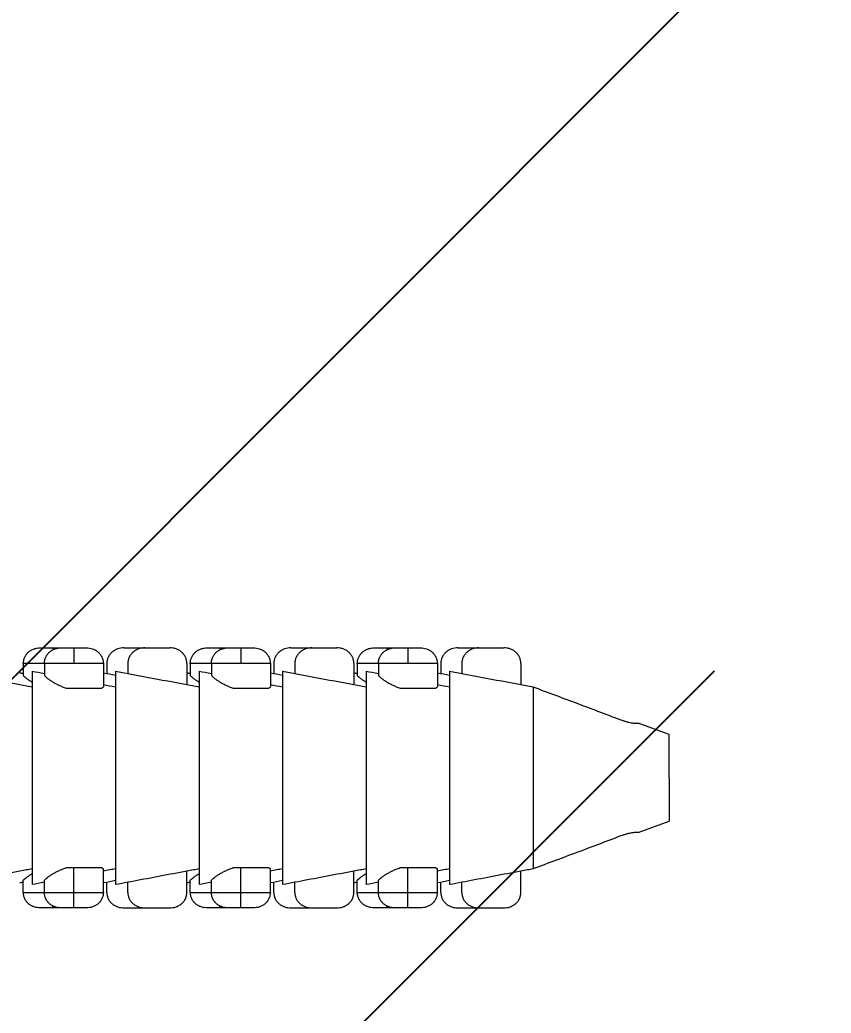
# Model space of a CAD drawing. Header units: millimetres. Extents: x 2433 to 4809, y -10272 to -6912.
# Drawn here: x 4415.9 to 4442.14, y -9289 to -9256.91 of the extents above; entities that cross this region are included whole.
import ezdxf

# ---------------------------------------------------------------- set-up
doc = ezdxf.new("R2010")
doc.units = ezdxf.units.MM
doc.layers.add('DIM', color=3, linetype='Continuous', lineweight=13)
doc.layers.add('hatch', color=2, linetype='Continuous')
doc.styles.add('ARIAL', font='arial.ttf')
doc.dimstyles.get("Standard").update_dxf_attribs({"dimtxt": 15, "dimasz": 15, "dimexe": 0.18, "dimexo": 0.0625, "dimgap": 4, "dimtad": 0, "dimtih": 1, "dimtoh": 1, "dimdec": 1, "dimdsep": 46, "dimtxsty": 'ARIAL', "dimcen": 0, "dimclrd": 3, "dimclre": 3, "dimclrt": 3, "dimadec": 0, "dimazin": 0, "dimtfac": 1, "dimtdec": 1, "dimtofl": 0, "dimtmove": 0, "dimatfit": 3, "dimfxl": 1, "dimtolj": 1, "dimtzin": 0, "dimarcsym": 0})

# ---------------------------------------------------------------- blocks, each defined once
blk = doc.blocks.new('*D52')
at = {"layer": 'Defpoints', "color": 0, "transparency": 16777216}
for p in [(4571.19, -9105.467), (4571.19, -9105.467), (4388.361, -9574.132)]:
    blk.add_point(p, dxfattribs=at)
at = {"layer": 'DIM', "color": 3, "lineweight": -2, "transparency": 16777216}
for p, q in [((4571.252, -9105.467), (4571.37, -9105.467)), ((4571.19, -9123.467), (4571.19, -9325.61)), ((4571.19, -9556.132), (4571.19, -9353.99)), ((4388.424, -9574.132), (4571.37, -9574.132))]:
    blk.add_line(p, q, dxfattribs=at)
at = {"layer": 'DIM', "color": 3, "transparency": 16777216}
for points in [[(4568.19, -9123.467), (4574.19, -9123.467), (4571.19, -9105.467)], [(4568.19, -9556.132), (4574.19, -9556.132), (4571.19, -9574.132)]]:
    blk.add_solid(points, dxfattribs=at)
at = {"layer": 'DIM', "color": 3, "transparency": 16777216, "insert": (4571.19, -9339.8), "char_height": 18, "attachment_point": 5, "style": 'ARIAL'}
blk.add_mtext('\\A1;468.7', dxfattribs=at)

msp = doc.modelspace()

# ---------------------------------------------------------------- hatches: boundary and pattern name
at = {"layer": 'hatch'}
h = msp.add_hatch(dxfattribs=at)
h.set_pattern_fill('ANSI31', color=256, scale=5)
h.set_pattern_definition([(45, (-10748.396, -4416.275), (-11.22532, 11.22532), [])])
h.paths.add_polyline_path([(4388.361, -9950.155), (4438.361, -9950.155), (4438.361, -7879.589), (4388.361, -7879.589)])

# ---------------------------------------------------------------- linework, layer by layer
at = {"linetype": 'Continuous', "lineweight": 18, "extrusion": (-1, -2.22045e-16, 0)}
for p, q in [((4416.568, -9277.203), (4416.968, -9277.203)), ((4416.968, -9277.203), (4417.254, -9277.203)), ((4417.248, -9277.203), (4417.648, -9277.203)), ((4417.648, -9277.203), (4418.048, -9277.203)), ((4419.268, -9277.203), (4419.948, -9277.203)), ((4419.948, -9277.203), (4420.748, -9277.203)), ((4421.968, -9277.203), (4422.368, -9277.203)), ((4422.368, -9277.203), (4422.654, -9277.203)), ((4422.648, -9277.203), (4423.048, -9277.203)), ((4423.048, -9277.203), (4423.448, -9277.203)), ((4424.668, -9277.203), (4425.348, -9277.203)), ((4425.348, -9277.203), (4426.148, -9277.203)), ((4427.368, -9277.203), (4427.768, -9277.203)), ((4427.768, -9277.203), (4428.054, -9277.203)), ((4428.048, -9277.203), (4428.448, -9277.203)), ((4428.448, -9277.203), (4428.848, -9277.203)), ((4430.068, -9277.203), (4430.748, -9277.203)), ((4430.748, -9277.203), (4431.548, -9277.203)), ((4416.014, -9277.703), (4416.014, -9278.096)), ((4416.298, -9277.955), (4416.298, -9281.403)), ((4416.694, -9277.703), (4416.694, -9278.096)), ((4418.602, -9277.703), (4418.602, -9278.464)), ((4418.714, -9277.703), (4418.714, -9278.029)), ((4418.998, -9277.955), (4418.998, -9281.403)), ((4419.394, -9277.703), (4419.394, -9278.029)), ((4421.302, -9277.703), (4421.302, -9278.389)), ((4421.414, -9277.703), (4421.414, -9278.096)), ((4421.698, -9277.955), (4421.698, -9281.403)), ((4422.094, -9277.703), (4422.094, -9278.096)), ((4424.002, -9277.703), (4424.002, -9278.464)), ((4424.114, -9277.703), (4424.114, -9278.029)), ((4424.398, -9277.955), (4424.398, -9281.403)), ((4424.794, -9277.703), (4424.794, -9278.029)), ((4426.702, -9277.703), (4426.702, -9278.389)), ((4426.814, -9277.703), (4426.814, -9278.096)), ((4427.098, -9277.955), (4427.098, -9281.403)), ((4427.494, -9277.703), (4427.494, -9278.096)), ((4429.402, -9277.703), (4429.402, -9278.464)), ((4429.514, -9277.703), (4429.514, -9278.029)), ((4429.798, -9277.955), (4429.798, -9281.403)), ((4430.194, -9277.703), (4430.194, -9278.029)), ((4432.102, -9277.703), (4432.102, -9278.389)), ((4417.396, -9278.503), (4418.54, -9278.503)), ((4422.796, -9278.503), (4423.94, -9278.503)), ((4428.196, -9278.503), (4429.34, -9278.503)), ((4432.498, -9278.463), (4432.498, -9281.403)), ((4435.898, -9279.642), (4435.898, -9279.639)), ((4436.898, -9280.003), (4435.898, -9279.639)), ((4436.898, -9281.403), (4436.898, -9280.003)), ((4416.298, -9281.403), (4416.298, -9284.851)), ((4418.998, -9281.403), (4418.998, -9284.851)), ((4421.698, -9281.403), (4421.698, -9284.851)), ((4424.398, -9281.403), (4424.398, -9284.851)), ((4427.098, -9281.403), (4427.098, -9284.851)), ((4429.798, -9281.403), (4429.798, -9284.851)), ((4432.498, -9281.403), (4432.498, -9284.342)), ((4436.898, -9281.403), (4436.898, -9282.803)), ((4435.898, -9283.166), (4436.898, -9282.803)), ((4435.898, -9283.164), (4435.898, -9283.166)), ((4417.396, -9284.303), (4417.648, -9284.303)), ((4417.648, -9284.303), (4418.54, -9284.303)), ((4418.602, -9285.103), (4418.602, -9284.341)), ((4422.796, -9284.303), (4423.048, -9284.303)), ((4423.048, -9284.303), (4423.94, -9284.303)), ((4424.002, -9285.103), (4424.002, -9284.341)), ((4428.196, -9284.303), (4428.448, -9284.303)), ((4428.448, -9284.303), (4429.34, -9284.303)), ((4429.402, -9285.103), (4429.402, -9284.341)), ((4421.302, -9285.103), (4421.302, -9284.417)), ((4426.702, -9285.103), (4426.702, -9284.417)), ((4432.102, -9285.103), (4432.102, -9284.417)), ((4416.014, -9285.103), (4416.014, -9284.709)), ((4416.694, -9285.103), (4416.694, -9284.709)), ((4418.714, -9285.103), (4418.714, -9284.776)), ((4419.394, -9285.103), (4419.394, -9284.776)), ((4421.414, -9285.103), (4421.414, -9284.709)), ((4422.094, -9285.103), (4422.094, -9284.709)), ((4424.114, -9285.103), (4424.114, -9284.776)), ((4424.794, -9285.103), (4424.794, -9284.776)), ((4426.814, -9285.103), (4426.814, -9284.709)), ((4427.494, -9285.103), (4427.494, -9284.709)), ((4429.514, -9285.103), (4429.514, -9284.776)), ((4430.194, -9285.103), (4430.194, -9284.776)), ((4416.968, -9285.603), (4416.568, -9285.603)), ((4417.248, -9285.603), (4416.968, -9285.603)), ((4417.648, -9285.603), (4417.248, -9285.603)), ((4418.048, -9285.603), (4417.648, -9285.603)), ((4419.268, -9285.603), (4419.948, -9285.603)), ((4419.948, -9285.603), (4420.748, -9285.603)), ((4422.368, -9285.603), (4421.968, -9285.603)), ((4422.652, -9285.603), (4422.368, -9285.603)), ((4423.048, -9285.603), (4422.648, -9285.603)), ((4423.448, -9285.603), (4423.048, -9285.603)), ((4424.668, -9285.603), (4425.348, -9285.603)), ((4425.348, -9285.603), (4426.148, -9285.603)), ((4427.768, -9285.603), (4427.368, -9285.603)), ((4428.048, -9285.603), (4427.768, -9285.603)), ((4428.448, -9285.603), (4428.048, -9285.603)), ((4428.848, -9285.603), (4428.448, -9285.603)), ((4430.068, -9285.603), (4430.748, -9285.603)), ((4430.748, -9285.603), (4431.548, -9285.603))]:
    msp.add_line(p, q, dxfattribs=at)
at = {"linetype": 'Continuous', "lineweight": 13, "extrusion": (-1, -2.22045e-16, 0)}
for p, q in [((4416.968, -9277.203), (4416.968, -9277.266)), ((4417.648, -9277.203), (4417.648, -9277.703)), ((4422.368, -9277.203), (4422.368, -9277.266)), ((4423.048, -9277.203), (4423.048, -9277.703)), ((4427.768, -9277.203), (4427.768, -9277.266)), ((4428.448, -9277.203), (4428.448, -9277.703)), ((4416.69, -9277.703), (4416.014, -9277.703)), ((4417.648, -9277.703), (4416.694, -9277.703)), ((4418.602, -9277.703), (4417.648, -9277.703)), ((4422.09, -9277.703), (4421.414, -9277.703)), ((4423.048, -9277.703), (4422.094, -9277.703)), ((4424.002, -9277.703), (4423.048, -9277.703)), ((4427.49, -9277.703), (4426.814, -9277.703)), ((4428.448, -9277.703), (4427.494, -9277.703)), ((4429.402, -9277.703), (4428.448, -9277.703)), ((4417.648, -9285.103), (4417.648, -9284.303)), ((4423.048, -9285.103), (4423.048, -9284.303)), ((4428.448, -9285.103), (4428.448, -9284.303)), ((4416.014, -9285.103), (4416.689, -9285.103)), ((4416.694, -9285.103), (4417.648, -9285.103)), ((4417.648, -9285.103), (4418.602, -9285.103)), ((4417.648, -9285.603), (4417.648, -9285.103)), ((4421.414, -9285.103), (4422.089, -9285.103)), ((4422.094, -9285.103), (4423.048, -9285.103)), ((4423.048, -9285.103), (4424.002, -9285.103)), ((4423.048, -9285.603), (4423.048, -9285.103)), ((4426.814, -9285.103), (4427.489, -9285.103)), ((4427.494, -9285.103), (4428.448, -9285.103)), ((4428.448, -9285.603), (4428.448, -9285.103)), ((4428.448, -9285.103), (4429.402, -9285.103)), ((4416.968, -9285.603), (4416.968, -9285.539)), ((4422.368, -9285.603), (4422.368, -9285.539)), ((4427.768, -9285.603), (4427.768, -9285.539))]:
    msp.add_line(p, q, dxfattribs=at)
at = {"linetype": 'Continuous', "lineweight": 18}
for points, knots in [([(4416.014, -9277.703), (4416.014, -9277.668), (4416.018, -9277.633), (4416.029, -9277.583), (4416.034, -9277.566), (4416.045, -9277.533), (4416.052, -9277.517), (4416.074, -9277.47), (4416.091, -9277.44), (4416.118, -9277.405), (4416.123, -9277.399), (4416.134, -9277.385), (4416.152, -9277.366), (4416.183, -9277.336), (4416.21, -9277.314), (4416.239, -9277.294), (4416.254, -9277.285), (4416.299, -9277.26), (4416.33, -9277.246), (4416.38, -9277.229), (4416.397, -9277.224), (4416.431, -9277.216), (4416.448, -9277.213), (4416.499, -9277.205), (4416.534, -9277.203), (4416.568, -9277.203)], [0, 0, 0, 0, 0.125, 0.125, 0.1875, 0.1875, 0.25, 0.25, 0.375, 0.375, 0.40625, 0.40625, 0.4375, 0.5, 0.5625, 0.5625, 0.625, 0.625, 0.75, 0.75, 0.8125, 0.8125, 0.875, 0.875, 1, 1, 1, 1]), ([(4416.694, -9277.703), (4416.694, -9277.668), (4416.698, -9277.633), (4416.709, -9277.583), (4416.714, -9277.566), (4416.725, -9277.533), (4416.731, -9277.517), (4416.753, -9277.47), (4416.771, -9277.44), (4416.797, -9277.405), (4416.803, -9277.399), (4416.814, -9277.385), (4416.831, -9277.366), (4416.862, -9277.336), (4416.89, -9277.314), (4416.918, -9277.294), (4416.933, -9277.285), (4416.978, -9277.26), (4417.01, -9277.246), (4417.059, -9277.229), (4417.076, -9277.224), (4417.11, -9277.216), (4417.127, -9277.213), (4417.178, -9277.205), (4417.213, -9277.203), (4417.248, -9277.203)], [0, 0, 0, 0, 0.125, 0.125, 0.1875, 0.1875, 0.25, 0.25, 0.375, 0.375, 0.40625, 0.40625, 0.4375, 0.5, 0.5625, 0.5625, 0.625, 0.625, 0.75, 0.75, 0.8125, 0.8125, 0.875, 0.875, 1, 1, 1, 1]), ([(4418.048, -9277.203), (4418.118, -9277.203), (4418.186, -9277.212), (4418.268, -9277.24), (4418.285, -9277.246), (4418.316, -9277.26), (4418.347, -9277.275), (4418.377, -9277.294), (4418.398, -9277.309), (4418.405, -9277.314), (4418.419, -9277.325), (4418.426, -9277.33), (4418.459, -9277.359), (4418.482, -9277.384), (4418.514, -9277.425), (4418.523, -9277.44), (4418.537, -9277.462), (4418.541, -9277.47), (4418.549, -9277.485), (4418.553, -9277.493), (4418.572, -9277.532), (4418.583, -9277.565), (4418.594, -9277.616), (4418.597, -9277.633), (4418.601, -9277.668), (4418.602, -9277.685), (4418.602, -9277.703)], [0, 0, 0, 0, 0.25, 0.25, 0.3125, 0.3125, 0.375, 0.4375, 0.4375, 0.46875, 0.46875, 0.5, 0.5, 0.625, 0.625, 0.6875, 0.6875, 0.71875, 0.71875, 0.75, 0.75, 0.875, 0.875, 0.9375, 0.9375, 1, 1, 1, 1]), ([(4419.268, -9277.203), (4419.199, -9277.203), (4419.13, -9277.212), (4419.048, -9277.24), (4419.032, -9277.246), (4419, -9277.26), (4418.969, -9277.275), (4418.94, -9277.294), (4418.918, -9277.309), (4418.911, -9277.314), (4418.898, -9277.325), (4418.891, -9277.33), (4418.858, -9277.359), (4418.834, -9277.384), (4418.803, -9277.425), (4418.793, -9277.44), (4418.779, -9277.462), (4418.775, -9277.47), (4418.767, -9277.485), (4418.763, -9277.493), (4418.745, -9277.532), (4418.734, -9277.565), (4418.722, -9277.616), (4418.719, -9277.633), (4418.715, -9277.668), (4418.714, -9277.685), (4418.714, -9277.703)], [0, 0, 0, 0, 0.25, 0.25, 0.3125, 0.3125, 0.375, 0.4375, 0.4375, 0.46875, 0.46875, 0.5, 0.5, 0.625, 0.625, 0.6875, 0.6875, 0.71875, 0.71875, 0.75, 0.75, 0.875, 0.875, 0.9375, 0.9375, 1, 1, 1, 1]), ([(4419.948, -9277.203), (4419.878, -9277.203), (4419.81, -9277.212), (4419.727, -9277.24), (4419.711, -9277.246), (4419.679, -9277.26), (4419.648, -9277.275), (4419.619, -9277.294), (4419.598, -9277.309), (4419.591, -9277.314), (4419.577, -9277.325), (4419.57, -9277.33), (4419.537, -9277.359), (4419.513, -9277.384), (4419.482, -9277.425), (4419.472, -9277.44), (4419.459, -9277.462), (4419.455, -9277.47), (4419.446, -9277.485), (4419.442, -9277.493), (4419.424, -9277.532), (4419.413, -9277.565), (4419.402, -9277.616), (4419.399, -9277.633), (4419.395, -9277.668), (4419.394, -9277.685), (4419.394, -9277.703)], [0, 0, 0, 0, 0.25, 0.25, 0.3125, 0.3125, 0.375, 0.4375, 0.4375, 0.46875, 0.46875, 0.5, 0.5, 0.625, 0.625, 0.6875, 0.6875, 0.71875, 0.71875, 0.75, 0.75, 0.875, 0.875, 0.9375, 0.9375, 1, 1, 1, 1]), ([(4421.302, -9277.703), (4421.302, -9277.668), (4421.298, -9277.633), (4421.287, -9277.583), (4421.282, -9277.566), (4421.271, -9277.533), (4421.264, -9277.517), (4421.243, -9277.47), (4421.225, -9277.44), (4421.199, -9277.405), (4421.193, -9277.399), (4421.182, -9277.385), (4421.164, -9277.366), (4421.133, -9277.336), (4421.106, -9277.314), (4421.078, -9277.294), (4421.063, -9277.285), (4421.017, -9277.26), (4420.986, -9277.246), (4420.936, -9277.229), (4420.92, -9277.224), (4420.886, -9277.216), (4420.869, -9277.213), (4420.817, -9277.205), (4420.783, -9277.203), (4420.748, -9277.203)], [0, 0, 0, 0, 0.125, 0.125, 0.1875, 0.1875, 0.25, 0.25, 0.375, 0.375, 0.40625, 0.40625, 0.4375, 0.5, 0.5625, 0.5625, 0.625, 0.625, 0.75, 0.75, 0.8125, 0.8125, 0.875, 0.875, 1, 1, 1, 1]), ([(4421.414, -9277.703), (4421.414, -9277.668), (4421.418, -9277.633), (4421.429, -9277.583), (4421.434, -9277.566), (4421.445, -9277.533), (4421.452, -9277.517), (4421.474, -9277.47), (4421.491, -9277.44), (4421.518, -9277.405), (4421.523, -9277.399), (4421.534, -9277.385), (4421.552, -9277.366), (4421.583, -9277.336), (4421.61, -9277.314), (4421.639, -9277.294), (4421.654, -9277.285), (4421.699, -9277.26), (4421.73, -9277.246), (4421.78, -9277.229), (4421.797, -9277.224), (4421.831, -9277.216), (4421.848, -9277.213), (4421.899, -9277.205), (4421.934, -9277.203), (4421.968, -9277.203)], [0, 0, 0, 0, 0.125, 0.125, 0.1875, 0.1875, 0.25, 0.25, 0.375, 0.375, 0.40625, 0.40625, 0.4375, 0.5, 0.5625, 0.5625, 0.625, 0.625, 0.75, 0.75, 0.8125, 0.8125, 0.875, 0.875, 1, 1, 1, 1]), ([(4422.094, -9277.703), (4422.094, -9277.668), (4422.098, -9277.633), (4422.109, -9277.583), (4422.114, -9277.566), (4422.125, -9277.533), (4422.131, -9277.517), (4422.153, -9277.47), (4422.171, -9277.44), (4422.197, -9277.405), (4422.203, -9277.399), (4422.214, -9277.385), (4422.231, -9277.366), (4422.262, -9277.336), (4422.29, -9277.314), (4422.318, -9277.294), (4422.333, -9277.285), (4422.378, -9277.26), (4422.41, -9277.246), (4422.459, -9277.229), (4422.476, -9277.224), (4422.51, -9277.216), (4422.527, -9277.213), (4422.578, -9277.205), (4422.613, -9277.203), (4422.648, -9277.203)], [0, 0, 0, 0, 0.125, 0.125, 0.1875, 0.1875, 0.25, 0.25, 0.375, 0.375, 0.40625, 0.40625, 0.4375, 0.5, 0.5625, 0.5625, 0.625, 0.625, 0.75, 0.75, 0.8125, 0.8125, 0.875, 0.875, 1, 1, 1, 1]), ([(4423.448, -9277.203), (4423.518, -9277.203), (4423.586, -9277.212), (4423.668, -9277.24), (4423.685, -9277.246), (4423.716, -9277.26), (4423.747, -9277.275), (4423.777, -9277.294), (4423.798, -9277.309), (4423.805, -9277.314), (4423.819, -9277.325), (4423.826, -9277.33), (4423.859, -9277.359), (4423.882, -9277.384), (4423.914, -9277.425), (4423.923, -9277.44), (4423.937, -9277.462), (4423.941, -9277.47), (4423.949, -9277.485), (4423.953, -9277.493), (4423.972, -9277.532), (4423.983, -9277.565), (4423.994, -9277.616), (4423.997, -9277.633), (4424.001, -9277.668), (4424.002, -9277.685), (4424.002, -9277.703)], [0, 0, 0, 0, 0.25, 0.25, 0.3125, 0.3125, 0.375, 0.4375, 0.4375, 0.46875, 0.46875, 0.5, 0.5, 0.625, 0.625, 0.6875, 0.6875, 0.71875, 0.71875, 0.75, 0.75, 0.875, 0.875, 0.9375, 0.9375, 1, 1, 1, 1]), ([(4424.668, -9277.203), (4424.599, -9277.203), (4424.53, -9277.212), (4424.448, -9277.24), (4424.432, -9277.246), (4424.4, -9277.26), (4424.369, -9277.275), (4424.34, -9277.294), (4424.318, -9277.309), (4424.311, -9277.314), (4424.298, -9277.325), (4424.291, -9277.33), (4424.258, -9277.359), (4424.234, -9277.384), (4424.203, -9277.425), (4424.193, -9277.44), (4424.179, -9277.462), (4424.175, -9277.47), (4424.167, -9277.485), (4424.163, -9277.493), (4424.145, -9277.532), (4424.134, -9277.565), (4424.122, -9277.616), (4424.119, -9277.633), (4424.115, -9277.668), (4424.114, -9277.685), (4424.114, -9277.703)], [0, 0, 0, 0, 0.25, 0.25, 0.3125, 0.3125, 0.375, 0.4375, 0.4375, 0.46875, 0.46875, 0.5, 0.5, 0.625, 0.625, 0.6875, 0.6875, 0.71875, 0.71875, 0.75, 0.75, 0.875, 0.875, 0.9375, 0.9375, 1, 1, 1, 1]), ([(4425.348, -9277.203), (4425.278, -9277.203), (4425.21, -9277.212), (4425.127, -9277.24), (4425.111, -9277.246), (4425.079, -9277.26), (4425.048, -9277.275), (4425.019, -9277.294), (4424.998, -9277.309), (4424.991, -9277.314), (4424.977, -9277.325), (4424.97, -9277.33), (4424.937, -9277.359), (4424.913, -9277.384), (4424.882, -9277.425), (4424.872, -9277.44), (4424.859, -9277.462), (4424.855, -9277.47), (4424.846, -9277.485), (4424.842, -9277.493), (4424.824, -9277.532), (4424.813, -9277.565), (4424.802, -9277.616), (4424.799, -9277.633), (4424.795, -9277.668), (4424.794, -9277.685), (4424.794, -9277.703)], [0, 0, 0, 0, 0.25, 0.25, 0.3125, 0.3125, 0.375, 0.4375, 0.4375, 0.46875, 0.46875, 0.5, 0.5, 0.625, 0.625, 0.6875, 0.6875, 0.71875, 0.71875, 0.75, 0.75, 0.875, 0.875, 0.9375, 0.9375, 1, 1, 1, 1]), ([(4426.702, -9277.703), (4426.702, -9277.668), (4426.698, -9277.633), (4426.687, -9277.583), (4426.682, -9277.566), (4426.671, -9277.533), (4426.664, -9277.517), (4426.643, -9277.47), (4426.625, -9277.44), (4426.599, -9277.405), (4426.593, -9277.399), (4426.582, -9277.385), (4426.564, -9277.366), (4426.533, -9277.336), (4426.506, -9277.314), (4426.478, -9277.294), (4426.463, -9277.285), (4426.417, -9277.26), (4426.386, -9277.246), (4426.336, -9277.229), (4426.32, -9277.224), (4426.286, -9277.216), (4426.269, -9277.213), (4426.217, -9277.205), (4426.183, -9277.203), (4426.148, -9277.203)], [0, 0, 0, 0, 0.125, 0.125, 0.1875, 0.1875, 0.25, 0.25, 0.375, 0.375, 0.40625, 0.40625, 0.4375, 0.5, 0.5625, 0.5625, 0.625, 0.625, 0.75, 0.75, 0.8125, 0.8125, 0.875, 0.875, 1, 1, 1, 1]), ([(4426.814, -9277.703), (4426.814, -9277.668), (4426.818, -9277.633), (4426.829, -9277.583), (4426.834, -9277.566), (4426.845, -9277.533), (4426.852, -9277.517), (4426.874, -9277.47), (4426.891, -9277.44), (4426.918, -9277.405), (4426.923, -9277.399), (4426.934, -9277.385), (4426.952, -9277.366), (4426.983, -9277.336), (4427.01, -9277.314), (4427.039, -9277.294), (4427.054, -9277.285), (4427.099, -9277.26), (4427.13, -9277.246), (4427.18, -9277.229), (4427.197, -9277.224), (4427.231, -9277.216), (4427.248, -9277.213), (4427.299, -9277.205), (4427.334, -9277.203), (4427.368, -9277.203)], [0, 0, 0, 0, 0.125, 0.125, 0.1875, 0.1875, 0.25, 0.25, 0.375, 0.375, 0.40625, 0.40625, 0.4375, 0.5, 0.5625, 0.5625, 0.625, 0.625, 0.75, 0.75, 0.8125, 0.8125, 0.875, 0.875, 1, 1, 1, 1]), ([(4427.494, -9277.703), (4427.494, -9277.668), (4427.498, -9277.633), (4427.509, -9277.583), (4427.514, -9277.566), (4427.525, -9277.533), (4427.531, -9277.517), (4427.553, -9277.47), (4427.571, -9277.44), (4427.597, -9277.405), (4427.603, -9277.399), (4427.614, -9277.385), (4427.631, -9277.366), (4427.662, -9277.336), (4427.69, -9277.314), (4427.718, -9277.294), (4427.733, -9277.285), (4427.778, -9277.26), (4427.81, -9277.246), (4427.859, -9277.229), (4427.876, -9277.224), (4427.91, -9277.216), (4427.927, -9277.213), (4427.978, -9277.205), (4428.013, -9277.203), (4428.048, -9277.203)], [0, 0, 0, 0, 0.125, 0.125, 0.1875, 0.1875, 0.25, 0.25, 0.375, 0.375, 0.40625, 0.40625, 0.4375, 0.5, 0.5625, 0.5625, 0.625, 0.625, 0.75, 0.75, 0.8125, 0.8125, 0.875, 0.875, 1, 1, 1, 1]), ([(4428.848, -9277.203), (4428.918, -9277.203), (4428.986, -9277.212), (4429.068, -9277.24), (4429.085, -9277.246), (4429.116, -9277.26), (4429.147, -9277.275), (4429.177, -9277.294), (4429.198, -9277.309), (4429.205, -9277.314), (4429.219, -9277.325), (4429.226, -9277.33), (4429.259, -9277.359), (4429.282, -9277.384), (4429.314, -9277.425), (4429.323, -9277.44), (4429.337, -9277.462), (4429.341, -9277.47), (4429.349, -9277.485), (4429.353, -9277.493), (4429.372, -9277.532), (4429.383, -9277.565), (4429.394, -9277.616), (4429.397, -9277.633), (4429.401, -9277.668), (4429.402, -9277.685), (4429.402, -9277.703)], [0, 0, 0, 0, 0.25, 0.25, 0.3125, 0.3125, 0.375, 0.4375, 0.4375, 0.46875, 0.46875, 0.5, 0.5, 0.625, 0.625, 0.6875, 0.6875, 0.71875, 0.71875, 0.75, 0.75, 0.875, 0.875, 0.9375, 0.9375, 1, 1, 1, 1]), ([(4430.068, -9277.203), (4429.999, -9277.203), (4429.93, -9277.212), (4429.848, -9277.24), (4429.832, -9277.246), (4429.8, -9277.26), (4429.769, -9277.275), (4429.74, -9277.294), (4429.718, -9277.309), (4429.711, -9277.314), (4429.698, -9277.325), (4429.691, -9277.33), (4429.658, -9277.359), (4429.634, -9277.384), (4429.603, -9277.425), (4429.593, -9277.44), (4429.579, -9277.462), (4429.575, -9277.47), (4429.567, -9277.485), (4429.563, -9277.493), (4429.545, -9277.532), (4429.534, -9277.565), (4429.522, -9277.616), (4429.519, -9277.633), (4429.515, -9277.668), (4429.514, -9277.685), (4429.514, -9277.703)], [0, 0, 0, 0, 0.25, 0.25, 0.3125, 0.3125, 0.375, 0.4375, 0.4375, 0.46875, 0.46875, 0.5, 0.5, 0.625, 0.625, 0.6875, 0.6875, 0.71875, 0.71875, 0.75, 0.75, 0.875, 0.875, 0.9375, 0.9375, 1, 1, 1, 1]), ([(4430.748, -9277.203), (4430.678, -9277.203), (4430.61, -9277.212), (4430.527, -9277.24), (4430.511, -9277.246), (4430.479, -9277.26), (4430.448, -9277.275), (4430.419, -9277.294), (4430.398, -9277.309), (4430.391, -9277.314), (4430.377, -9277.325), (4430.37, -9277.33), (4430.337, -9277.359), (4430.313, -9277.384), (4430.282, -9277.425), (4430.272, -9277.44), (4430.259, -9277.462), (4430.255, -9277.47), (4430.246, -9277.485), (4430.242, -9277.493), (4430.224, -9277.532), (4430.213, -9277.565), (4430.202, -9277.616), (4430.199, -9277.633), (4430.195, -9277.668), (4430.194, -9277.685), (4430.194, -9277.703)], [0, 0, 0, 0, 0.25, 0.25, 0.3125, 0.3125, 0.375, 0.4375, 0.4375, 0.46875, 0.46875, 0.5, 0.5, 0.625, 0.625, 0.6875, 0.6875, 0.71875, 0.71875, 0.75, 0.75, 0.875, 0.875, 0.9375, 0.9375, 1, 1, 1, 1]), ([(4432.102, -9277.703), (4432.102, -9277.668), (4432.098, -9277.633), (4432.087, -9277.583), (4432.082, -9277.566), (4432.071, -9277.533), (4432.064, -9277.517), (4432.043, -9277.47), (4432.025, -9277.44), (4431.999, -9277.405), (4431.993, -9277.399), (4431.982, -9277.385), (4431.964, -9277.366), (4431.933, -9277.336), (4431.906, -9277.314), (4431.878, -9277.294), (4431.863, -9277.285), (4431.817, -9277.26), (4431.786, -9277.246), (4431.736, -9277.229), (4431.72, -9277.224), (4431.686, -9277.216), (4431.669, -9277.213), (4431.617, -9277.205), (4431.583, -9277.203), (4431.548, -9277.203)], [0, 0, 0, 0, 0.125, 0.125, 0.1875, 0.1875, 0.25, 0.25, 0.375, 0.375, 0.40625, 0.40625, 0.4375, 0.5, 0.5625, 0.5625, 0.625, 0.625, 0.75, 0.75, 0.8125, 0.8125, 0.875, 0.875, 1, 1, 1, 1]), ([(4416.014, -9278.096), (4416.028, -9278.11), (4416.043, -9278.125), (4416.079, -9278.156), (4416.099, -9278.172), (4416.133, -9278.198), (4416.144, -9278.206), (4416.169, -9278.224), (4416.182, -9278.233), (4416.222, -9278.26), (4416.25, -9278.278), (4416.283, -9278.298), (4416.285, -9278.299), (4416.288, -9278.301)], [0, 0, 0, 0, 0.244671, 0.244671, 0.489341, 0.489341, 0.611677, 0.611677, 0.734012, 0.734012, 0.978683, 0.978683, 1, 1, 1, 1]), ([(4416.694, -9278.096), (4416.707, -9278.11), (4416.723, -9278.125), (4416.758, -9278.156), (4416.778, -9278.172), (4416.812, -9278.198), (4416.824, -9278.206), (4416.848, -9278.224), (4416.861, -9278.233), (4416.901, -9278.26), (4416.929, -9278.278), (4416.989, -9278.314), (4417.021, -9278.333), (4417.072, -9278.36), (4417.089, -9278.369), (4417.124, -9278.387), (4417.142, -9278.396), (4417.197, -9278.423), (4417.235, -9278.44), (4417.313, -9278.472), (4417.354, -9278.488), (4417.396, -9278.503)], [0, 0, 0, 0, 0.125, 0.125, 0.25, 0.25, 0.3125, 0.3125, 0.375, 0.375, 0.5, 0.5, 0.625, 0.625, 0.6875, 0.6875, 0.75, 0.75, 0.875, 0.875, 1, 1, 1, 1]), ([(4421.414, -9278.096), (4421.428, -9278.11), (4421.443, -9278.125), (4421.479, -9278.156), (4421.499, -9278.172), (4421.533, -9278.198), (4421.544, -9278.206), (4421.569, -9278.224), (4421.582, -9278.233), (4421.622, -9278.26), (4421.65, -9278.278), (4421.683, -9278.298), (4421.685, -9278.299), (4421.688, -9278.301)], [0, 0, 0, 0, 0.244671, 0.244671, 0.489341, 0.489341, 0.611677, 0.611677, 0.734012, 0.734012, 0.978683, 0.978683, 1, 1, 1, 1]), ([(4422.094, -9278.096), (4422.107, -9278.11), (4422.123, -9278.125), (4422.158, -9278.156), (4422.178, -9278.172), (4422.212, -9278.198), (4422.224, -9278.206), (4422.248, -9278.224), (4422.261, -9278.233), (4422.301, -9278.26), (4422.329, -9278.278), (4422.389, -9278.314), (4422.421, -9278.333), (4422.472, -9278.36), (4422.489, -9278.369), (4422.524, -9278.387), (4422.542, -9278.396), (4422.597, -9278.423), (4422.635, -9278.44), (4422.713, -9278.472), (4422.754, -9278.488), (4422.796, -9278.503)], [0, 0, 0, 0, 0.125, 0.125, 0.25, 0.25, 0.3125, 0.3125, 0.375, 0.375, 0.5, 0.5, 0.625, 0.625, 0.6875, 0.6875, 0.75, 0.75, 0.875, 0.875, 1, 1, 1, 1]), ([(4426.814, -9278.096), (4426.828, -9278.11), (4426.843, -9278.125), (4426.879, -9278.156), (4426.899, -9278.172), (4426.933, -9278.198), (4426.944, -9278.206), (4426.969, -9278.224), (4426.982, -9278.233), (4427.022, -9278.26), (4427.05, -9278.278), (4427.083, -9278.298), (4427.085, -9278.299), (4427.088, -9278.301)], [0, 0, 0, 0, 0.244671, 0.244671, 0.489341, 0.489341, 0.611677, 0.611677, 0.734012, 0.734012, 0.978683, 0.978683, 1, 1, 1, 1]), ([(4427.494, -9278.096), (4427.507, -9278.11), (4427.523, -9278.125), (4427.558, -9278.156), (4427.578, -9278.172), (4427.612, -9278.198), (4427.624, -9278.206), (4427.648, -9278.224), (4427.661, -9278.233), (4427.701, -9278.26), (4427.729, -9278.278), (4427.789, -9278.314), (4427.821, -9278.333), (4427.872, -9278.36), (4427.889, -9278.369), (4427.924, -9278.387), (4427.942, -9278.396), (4427.997, -9278.423), (4428.035, -9278.44), (4428.113, -9278.472), (4428.154, -9278.488), (4428.196, -9278.503)], [0, 0, 0, 0, 0.125, 0.125, 0.25, 0.25, 0.3125, 0.3125, 0.375, 0.375, 0.5, 0.5, 0.625, 0.625, 0.6875, 0.6875, 0.75, 0.75, 0.875, 0.875, 1, 1, 1, 1]), ([(4432.498, -9278.463), (4432.982, -9278.643), (4433.466, -9278.823), (4434.433, -9279.186), (4434.916, -9279.368), (4435.398, -9279.552)], [0, 0, 0, 0, 0.5, 0.5, 1, 1, 1, 1]), ([(4435.898, -9279.642), (4435.898, -9279.644), (4435.895, -9279.646), (4435.885, -9279.647), (4435.881, -9279.648), (4435.871, -9279.649), (4435.865, -9279.649), (4435.846, -9279.65), (4435.83, -9279.65), (4435.807, -9279.648), (4435.802, -9279.648), (4435.792, -9279.647), (4435.787, -9279.647), (4435.77, -9279.646), (4435.759, -9279.644), (4435.724, -9279.64), (4435.698, -9279.636), (4435.643, -9279.626), (4435.614, -9279.619), (4435.569, -9279.608), (4435.554, -9279.604), (4435.523, -9279.595), (4435.507, -9279.59), (4435.46, -9279.575), (4435.429, -9279.564), (4435.398, -9279.552)], [0, 0, 0, 0, 0.125, 0.125, 0.1875, 0.1875, 0.25, 0.25, 0.375, 0.375, 0.40625, 0.40625, 0.4375, 0.4375, 0.5, 0.5, 0.625, 0.625, 0.75, 0.75, 0.8125, 0.8125, 0.875, 0.875, 1, 1, 1, 1]), ([(4435.398, -9283.253), (4434.916, -9283.438), (4434.433, -9283.62), (4433.466, -9283.982), (4432.982, -9284.163), (4432.498, -9284.342)], [0, 0, 0, 0, 0.5, 0.5, 1, 1, 1, 1]), ([(4435.398, -9283.253), (4435.429, -9283.241), (4435.46, -9283.231), (4435.507, -9283.216), (4435.522, -9283.211), (4435.553, -9283.202), (4435.568, -9283.198), (4435.614, -9283.186), (4435.642, -9283.18), (4435.684, -9283.172), (4435.697, -9283.17), (4435.723, -9283.166), (4435.735, -9283.164), (4435.771, -9283.16), (4435.792, -9283.158), (4435.816, -9283.157), (4435.82, -9283.157), (4435.829, -9283.156), (4435.841, -9283.156), (4435.859, -9283.156), (4435.871, -9283.157), (4435.88, -9283.158), (4435.885, -9283.158), (4435.895, -9283.16), (4435.898, -9283.162), (4435.898, -9283.164)], [0, 0, 0, 0, 0.125, 0.125, 0.1875, 0.1875, 0.25, 0.25, 0.375, 0.375, 0.4375, 0.4375, 0.5, 0.5, 0.625, 0.625, 0.65625, 0.65625, 0.6875, 0.75, 0.8125, 0.8125, 0.875, 0.875, 1, 1, 1, 1]), ([(4416.298, -9284.342), (4416.237, -9284.354), (4416.176, -9284.365), (4415.544, -9284.485), (4414.972, -9284.592), (4414.133, -9284.75), (4413.865, -9284.801), (4413.598, -9284.851)], [0, 0, 0, 0, 0.067447, 0.067447, 0.702741, 0.702741, 1, 1, 1, 1]), ([(4416.694, -9284.709), (4416.707, -9284.695), (4416.723, -9284.681), (4416.758, -9284.649), (4416.778, -9284.633), (4416.812, -9284.608), (4416.824, -9284.599), (4416.848, -9284.582), (4416.861, -9284.573), (4416.901, -9284.546), (4416.929, -9284.528), (4416.989, -9284.491), (4417.021, -9284.473), (4417.072, -9284.446), (4417.089, -9284.437), (4417.124, -9284.418), (4417.142, -9284.409), (4417.197, -9284.383), (4417.235, -9284.366), (4417.313, -9284.333), (4417.354, -9284.318), (4417.396, -9284.303)], [0, 0, 0, 0, 0.125, 0.125, 0.25, 0.25, 0.3125, 0.3125, 0.375, 0.375, 0.5, 0.5, 0.625, 0.625, 0.6875, 0.6875, 0.75, 0.75, 0.875, 0.875, 1, 1, 1, 1]), ([(4418.998, -9284.342), (4418.937, -9284.354), (4418.876, -9284.365), (4418.744, -9284.39), (4418.673, -9284.404), (4418.602, -9284.417)], [0, 0, 0, 0, 0.459752, 0.459752, 1, 1, 1, 1]), ([(4421.698, -9284.342), (4421.637, -9284.354), (4421.576, -9284.365), (4420.944, -9284.485), (4420.372, -9284.592), (4419.533, -9284.75), (4419.265, -9284.801), (4418.998, -9284.851)], [0, 0, 0, 0, 0.067447, 0.067447, 0.702741, 0.702741, 1, 1, 1, 1]), ([(4422.094, -9284.709), (4422.107, -9284.695), (4422.123, -9284.681), (4422.158, -9284.649), (4422.178, -9284.633), (4422.212, -9284.608), (4422.224, -9284.599), (4422.248, -9284.582), (4422.261, -9284.573), (4422.301, -9284.546), (4422.329, -9284.528), (4422.389, -9284.491), (4422.421, -9284.473), (4422.472, -9284.446), (4422.489, -9284.437), (4422.524, -9284.418), (4422.542, -9284.409), (4422.597, -9284.383), (4422.635, -9284.366), (4422.713, -9284.333), (4422.754, -9284.318), (4422.796, -9284.303)], [0, 0, 0, 0, 0.125, 0.125, 0.25, 0.25, 0.3125, 0.3125, 0.375, 0.375, 0.5, 0.5, 0.625, 0.625, 0.6875, 0.6875, 0.75, 0.75, 0.875, 0.875, 1, 1, 1, 1]), ([(4424.398, -9284.342), (4424.337, -9284.354), (4424.276, -9284.365), (4424.144, -9284.39), (4424.073, -9284.404), (4424.002, -9284.417)], [0, 0, 0, 0, 0.459752, 0.459752, 1, 1, 1, 1]), ([(4427.098, -9284.342), (4427.037, -9284.354), (4426.976, -9284.365), (4426.344, -9284.485), (4425.772, -9284.592), (4424.933, -9284.75), (4424.665, -9284.801), (4424.398, -9284.851)], [0, 0, 0, 0, 0.067447, 0.067447, 0.702741, 0.702741, 1, 1, 1, 1]), ([(4427.494, -9284.709), (4427.507, -9284.695), (4427.523, -9284.681), (4427.558, -9284.649), (4427.578, -9284.633), (4427.612, -9284.608), (4427.624, -9284.599), (4427.648, -9284.582), (4427.661, -9284.573), (4427.701, -9284.546), (4427.729, -9284.528), (4427.789, -9284.491), (4427.821, -9284.473), (4427.872, -9284.446), (4427.889, -9284.437), (4427.924, -9284.418), (4427.942, -9284.409), (4427.997, -9284.383), (4428.035, -9284.366), (4428.113, -9284.333), (4428.154, -9284.318), (4428.196, -9284.303)], [0, 0, 0, 0, 0.125, 0.125, 0.25, 0.25, 0.3125, 0.3125, 0.375, 0.375, 0.5, 0.5, 0.625, 0.625, 0.6875, 0.6875, 0.75, 0.75, 0.875, 0.875, 1, 1, 1, 1]), ([(4429.798, -9284.342), (4429.737, -9284.354), (4429.676, -9284.365), (4429.544, -9284.39), (4429.473, -9284.404), (4429.402, -9284.417)], [0, 0, 0, 0, 0.459752, 0.459752, 1, 1, 1, 1]), ([(4432.498, -9284.342), (4432.437, -9284.354), (4432.376, -9284.365), (4431.744, -9284.485), (4431.172, -9284.592), (4430.333, -9284.75), (4430.065, -9284.801), (4429.798, -9284.851)], [0, 0, 0, 0, 0.067447, 0.067447, 0.702741, 0.702741, 1, 1, 1, 1]), ([(4416.014, -9284.709), (4416.028, -9284.695), (4416.043, -9284.681), (4416.079, -9284.649), (4416.099, -9284.633), (4416.133, -9284.608), (4416.144, -9284.599), (4416.169, -9284.582), (4416.182, -9284.573), (4416.222, -9284.546), (4416.25, -9284.528), (4416.283, -9284.508), (4416.285, -9284.506), (4416.288, -9284.505)], [0, 0, 0, 0, 0.244671, 0.244671, 0.489341, 0.489341, 0.611677, 0.611677, 0.734012, 0.734012, 0.978683, 0.978683, 1, 1, 1, 1]), ([(4421.414, -9284.709), (4421.428, -9284.695), (4421.443, -9284.681), (4421.479, -9284.649), (4421.499, -9284.633), (4421.533, -9284.608), (4421.544, -9284.599), (4421.569, -9284.582), (4421.582, -9284.573), (4421.622, -9284.546), (4421.65, -9284.528), (4421.683, -9284.508), (4421.685, -9284.506), (4421.688, -9284.505)], [0, 0, 0, 0, 0.244671, 0.244671, 0.489341, 0.489341, 0.611677, 0.611677, 0.734012, 0.734012, 0.978683, 0.978683, 1, 1, 1, 1]), ([(4426.814, -9284.709), (4426.828, -9284.695), (4426.843, -9284.681), (4426.879, -9284.649), (4426.899, -9284.633), (4426.933, -9284.608), (4426.944, -9284.599), (4426.969, -9284.582), (4426.982, -9284.573), (4427.022, -9284.546), (4427.05, -9284.528), (4427.083, -9284.508), (4427.085, -9284.506), (4427.088, -9284.505)], [0, 0, 0, 0, 0.244671, 0.244671, 0.489341, 0.489341, 0.611677, 0.611677, 0.734012, 0.734012, 0.978683, 0.978683, 1, 1, 1, 1]), ([(4416.568, -9285.603), (4416.499, -9285.603), (4416.43, -9285.593), (4416.348, -9285.566), (4416.332, -9285.56), (4416.3, -9285.546), (4416.269, -9285.53), (4416.24, -9285.512), (4416.218, -9285.497), (4416.211, -9285.492), (4416.198, -9285.481), (4416.191, -9285.475), (4416.158, -9285.447), (4416.134, -9285.422), (4416.103, -9285.38), (4416.093, -9285.366), (4416.079, -9285.344), (4416.075, -9285.336), (4416.067, -9285.321), (4416.063, -9285.313), (4416.045, -9285.274), (4416.034, -9285.241), (4416.022, -9285.19), (4416.019, -9285.173), (4416.015, -9285.138), (4416.014, -9285.12), (4416.014, -9285.103)], [0, 0, 0, 0, 0.25, 0.25, 0.3125, 0.3125, 0.375, 0.4375, 0.4375, 0.46875, 0.46875, 0.5, 0.5, 0.625, 0.625, 0.6875, 0.6875, 0.71875, 0.71875, 0.75, 0.75, 0.875, 0.875, 0.9375, 0.9375, 1, 1, 1, 1]), ([(4417.248, -9285.603), (4417.178, -9285.603), (4417.11, -9285.593), (4417.027, -9285.566), (4417.011, -9285.56), (4416.979, -9285.546), (4416.948, -9285.53), (4416.919, -9285.512), (4416.898, -9285.497), (4416.891, -9285.492), (4416.877, -9285.481), (4416.87, -9285.475), (4416.837, -9285.447), (4416.813, -9285.422), (4416.782, -9285.38), (4416.772, -9285.366), (4416.759, -9285.344), (4416.755, -9285.336), (4416.746, -9285.321), (4416.742, -9285.313), (4416.724, -9285.274), (4416.713, -9285.241), (4416.702, -9285.19), (4416.699, -9285.173), (4416.695, -9285.138), (4416.694, -9285.12), (4416.694, -9285.103)], [0, 0, 0, 0, 0.25, 0.25, 0.3125, 0.3125, 0.375, 0.4375, 0.4375, 0.46875, 0.46875, 0.5, 0.5, 0.625, 0.625, 0.6875, 0.6875, 0.71875, 0.71875, 0.75, 0.75, 0.875, 0.875, 0.9375, 0.9375, 1, 1, 1, 1]), ([(4418.602, -9285.103), (4418.602, -9285.138), (4418.598, -9285.172), (4418.587, -9285.223), (4418.582, -9285.239), (4418.571, -9285.273), (4418.564, -9285.289), (4418.543, -9285.336), (4418.525, -9285.365), (4418.499, -9285.4), (4418.493, -9285.407), (4418.482, -9285.42), (4418.464, -9285.44), (4418.433, -9285.47), (4418.406, -9285.491), (4418.378, -9285.511), (4418.363, -9285.521), (4418.317, -9285.546), (4418.286, -9285.56), (4418.236, -9285.577), (4418.22, -9285.581), (4418.186, -9285.589), (4418.169, -9285.593), (4418.117, -9285.6), (4418.083, -9285.603), (4418.048, -9285.603)], [0, 0, 0, 0, 0.125, 0.125, 0.1875, 0.1875, 0.25, 0.25, 0.375, 0.375, 0.40625, 0.40625, 0.4375, 0.5, 0.5625, 0.5625, 0.625, 0.625, 0.75, 0.75, 0.8125, 0.8125, 0.875, 0.875, 1, 1, 1, 1]), ([(4418.714, -9285.103), (4418.714, -9285.138), (4418.718, -9285.172), (4418.729, -9285.223), (4418.734, -9285.239), (4418.745, -9285.273), (4418.752, -9285.289), (4418.774, -9285.336), (4418.791, -9285.365), (4418.818, -9285.4), (4418.823, -9285.407), (4418.834, -9285.42), (4418.852, -9285.44), (4418.883, -9285.47), (4418.91, -9285.491), (4418.939, -9285.511), (4418.954, -9285.521), (4418.999, -9285.546), (4419.03, -9285.56), (4419.08, -9285.577), (4419.097, -9285.581), (4419.131, -9285.589), (4419.148, -9285.593), (4419.199, -9285.6), (4419.234, -9285.603), (4419.268, -9285.603)], [0, 0, 0, 0, 0.125, 0.125, 0.1875, 0.1875, 0.25, 0.25, 0.375, 0.375, 0.40625, 0.40625, 0.4375, 0.5, 0.5625, 0.5625, 0.625, 0.625, 0.75, 0.75, 0.8125, 0.8125, 0.875, 0.875, 1, 1, 1, 1]), ([(4419.394, -9285.103), (4419.394, -9285.138), (4419.398, -9285.172), (4419.409, -9285.223), (4419.414, -9285.239), (4419.425, -9285.273), (4419.431, -9285.289), (4419.453, -9285.336), (4419.471, -9285.365), (4419.497, -9285.4), (4419.503, -9285.407), (4419.514, -9285.42), (4419.531, -9285.44), (4419.562, -9285.47), (4419.59, -9285.491), (4419.618, -9285.511), (4419.633, -9285.521), (4419.678, -9285.546), (4419.71, -9285.56), (4419.759, -9285.577), (4419.776, -9285.581), (4419.81, -9285.589), (4419.827, -9285.593), (4419.878, -9285.6), (4419.913, -9285.603), (4419.948, -9285.603)], [0, 0, 0, 0, 0.125, 0.125, 0.1875, 0.1875, 0.25, 0.25, 0.375, 0.375, 0.40625, 0.40625, 0.4375, 0.5, 0.5625, 0.5625, 0.625, 0.625, 0.75, 0.75, 0.8125, 0.8125, 0.875, 0.875, 1, 1, 1, 1]), ([(4420.748, -9285.603), (4420.818, -9285.603), (4420.886, -9285.593), (4420.968, -9285.566), (4420.985, -9285.56), (4421.016, -9285.546), (4421.047, -9285.53), (4421.077, -9285.512), (4421.098, -9285.497), (4421.105, -9285.492), (4421.119, -9285.481), (4421.126, -9285.475), (4421.159, -9285.447), (4421.182, -9285.422), (4421.214, -9285.38), (4421.223, -9285.366), (4421.237, -9285.344), (4421.241, -9285.336), (4421.249, -9285.321), (4421.253, -9285.313), (4421.272, -9285.274), (4421.283, -9285.241), (4421.294, -9285.19), (4421.297, -9285.173), (4421.301, -9285.138), (4421.302, -9285.12), (4421.302, -9285.103)], [0, 0, 0, 0, 0.25, 0.25, 0.3125, 0.3125, 0.375, 0.4375, 0.4375, 0.46875, 0.46875, 0.5, 0.5, 0.625, 0.625, 0.6875, 0.6875, 0.71875, 0.71875, 0.75, 0.75, 0.875, 0.875, 0.9375, 0.9375, 1, 1, 1, 1]), ([(4421.968, -9285.603), (4421.899, -9285.603), (4421.83, -9285.593), (4421.748, -9285.566), (4421.732, -9285.56), (4421.7, -9285.546), (4421.669, -9285.53), (4421.64, -9285.512), (4421.618, -9285.497), (4421.611, -9285.492), (4421.598, -9285.481), (4421.591, -9285.475), (4421.558, -9285.447), (4421.534, -9285.422), (4421.503, -9285.38), (4421.493, -9285.366), (4421.479, -9285.344), (4421.475, -9285.336), (4421.467, -9285.321), (4421.463, -9285.313), (4421.445, -9285.274), (4421.434, -9285.241), (4421.422, -9285.19), (4421.419, -9285.173), (4421.415, -9285.138), (4421.414, -9285.12), (4421.414, -9285.103)], [0, 0, 0, 0, 0.25, 0.25, 0.3125, 0.3125, 0.375, 0.4375, 0.4375, 0.46875, 0.46875, 0.5, 0.5, 0.625, 0.625, 0.6875, 0.6875, 0.71875, 0.71875, 0.75, 0.75, 0.875, 0.875, 0.9375, 0.9375, 1, 1, 1, 1]), ([(4422.648, -9285.603), (4422.578, -9285.603), (4422.51, -9285.593), (4422.427, -9285.566), (4422.411, -9285.56), (4422.379, -9285.546), (4422.348, -9285.53), (4422.319, -9285.512), (4422.298, -9285.497), (4422.291, -9285.492), (4422.277, -9285.481), (4422.27, -9285.475), (4422.237, -9285.447), (4422.213, -9285.422), (4422.182, -9285.38), (4422.172, -9285.366), (4422.159, -9285.344), (4422.155, -9285.336), (4422.146, -9285.321), (4422.142, -9285.313), (4422.124, -9285.274), (4422.113, -9285.241), (4422.102, -9285.19), (4422.099, -9285.173), (4422.095, -9285.138), (4422.094, -9285.12), (4422.094, -9285.103)], [0, 0, 0, 0, 0.25, 0.25, 0.3125, 0.3125, 0.375, 0.4375, 0.4375, 0.46875, 0.46875, 0.5, 0.5, 0.625, 0.625, 0.6875, 0.6875, 0.71875, 0.71875, 0.75, 0.75, 0.875, 0.875, 0.9375, 0.9375, 1, 1, 1, 1]), ([(4424.002, -9285.103), (4424.002, -9285.138), (4423.998, -9285.172), (4423.987, -9285.223), (4423.982, -9285.239), (4423.971, -9285.273), (4423.964, -9285.289), (4423.943, -9285.336), (4423.925, -9285.365), (4423.899, -9285.4), (4423.893, -9285.407), (4423.882, -9285.42), (4423.864, -9285.44), (4423.833, -9285.47), (4423.806, -9285.491), (4423.778, -9285.511), (4423.763, -9285.521), (4423.717, -9285.546), (4423.686, -9285.56), (4423.636, -9285.577), (4423.62, -9285.581), (4423.586, -9285.589), (4423.569, -9285.593), (4423.517, -9285.6), (4423.483, -9285.603), (4423.448, -9285.603)], [0, 0, 0, 0, 0.125, 0.125, 0.1875, 0.1875, 0.25, 0.25, 0.375, 0.375, 0.40625, 0.40625, 0.4375, 0.5, 0.5625, 0.5625, 0.625, 0.625, 0.75, 0.75, 0.8125, 0.8125, 0.875, 0.875, 1, 1, 1, 1]), ([(4424.114, -9285.103), (4424.114, -9285.138), (4424.118, -9285.172), (4424.129, -9285.223), (4424.134, -9285.239), (4424.145, -9285.273), (4424.152, -9285.289), (4424.174, -9285.336), (4424.191, -9285.365), (4424.218, -9285.4), (4424.223, -9285.407), (4424.234, -9285.42), (4424.252, -9285.44), (4424.283, -9285.47), (4424.31, -9285.491), (4424.339, -9285.511), (4424.354, -9285.521), (4424.399, -9285.546), (4424.43, -9285.56), (4424.48, -9285.577), (4424.497, -9285.581), (4424.531, -9285.589), (4424.548, -9285.593), (4424.599, -9285.6), (4424.634, -9285.603), (4424.668, -9285.603)], [0, 0, 0, 0, 0.125, 0.125, 0.1875, 0.1875, 0.25, 0.25, 0.375, 0.375, 0.40625, 0.40625, 0.4375, 0.5, 0.5625, 0.5625, 0.625, 0.625, 0.75, 0.75, 0.8125, 0.8125, 0.875, 0.875, 1, 1, 1, 1]), ([(4424.794, -9285.103), (4424.794, -9285.138), (4424.798, -9285.172), (4424.809, -9285.223), (4424.814, -9285.239), (4424.825, -9285.273), (4424.831, -9285.289), (4424.853, -9285.336), (4424.871, -9285.365), (4424.897, -9285.4), (4424.903, -9285.407), (4424.914, -9285.42), (4424.931, -9285.44), (4424.962, -9285.47), (4424.99, -9285.491), (4425.018, -9285.511), (4425.033, -9285.521), (4425.078, -9285.546), (4425.11, -9285.56), (4425.159, -9285.577), (4425.176, -9285.581), (4425.21, -9285.589), (4425.227, -9285.593), (4425.278, -9285.6), (4425.313, -9285.603), (4425.348, -9285.603)], [0, 0, 0, 0, 0.125, 0.125, 0.1875, 0.1875, 0.25, 0.25, 0.375, 0.375, 0.40625, 0.40625, 0.4375, 0.5, 0.5625, 0.5625, 0.625, 0.625, 0.75, 0.75, 0.8125, 0.8125, 0.875, 0.875, 1, 1, 1, 1]), ([(4426.148, -9285.603), (4426.218, -9285.603), (4426.286, -9285.593), (4426.368, -9285.566), (4426.385, -9285.56), (4426.416, -9285.546), (4426.447, -9285.53), (4426.477, -9285.512), (4426.498, -9285.497), (4426.505, -9285.492), (4426.519, -9285.481), (4426.526, -9285.475), (4426.559, -9285.447), (4426.582, -9285.422), (4426.614, -9285.38), (4426.623, -9285.366), (4426.637, -9285.344), (4426.641, -9285.336), (4426.649, -9285.321), (4426.653, -9285.313), (4426.672, -9285.274), (4426.683, -9285.241), (4426.694, -9285.19), (4426.697, -9285.173), (4426.701, -9285.138), (4426.702, -9285.12), (4426.702, -9285.103)], [0, 0, 0, 0, 0.25, 0.25, 0.3125, 0.3125, 0.375, 0.4375, 0.4375, 0.46875, 0.46875, 0.5, 0.5, 0.625, 0.625, 0.6875, 0.6875, 0.71875, 0.71875, 0.75, 0.75, 0.875, 0.875, 0.9375, 0.9375, 1, 1, 1, 1]), ([(4427.368, -9285.603), (4427.299, -9285.603), (4427.23, -9285.593), (4427.148, -9285.566), (4427.132, -9285.56), (4427.1, -9285.546), (4427.069, -9285.53), (4427.04, -9285.512), (4427.018, -9285.497), (4427.011, -9285.492), (4426.998, -9285.481), (4426.991, -9285.475), (4426.958, -9285.447), (4426.934, -9285.422), (4426.903, -9285.38), (4426.893, -9285.366), (4426.879, -9285.344), (4426.875, -9285.336), (4426.867, -9285.321), (4426.863, -9285.313), (4426.845, -9285.274), (4426.834, -9285.241), (4426.822, -9285.19), (4426.819, -9285.173), (4426.815, -9285.138), (4426.814, -9285.12), (4426.814, -9285.103)], [0, 0, 0, 0, 0.25, 0.25, 0.3125, 0.3125, 0.375, 0.4375, 0.4375, 0.46875, 0.46875, 0.5, 0.5, 0.625, 0.625, 0.6875, 0.6875, 0.71875, 0.71875, 0.75, 0.75, 0.875, 0.875, 0.9375, 0.9375, 1, 1, 1, 1]), ([(4428.048, -9285.603), (4427.978, -9285.603), (4427.91, -9285.593), (4427.827, -9285.566), (4427.811, -9285.56), (4427.779, -9285.546), (4427.748, -9285.53), (4427.719, -9285.512), (4427.698, -9285.497), (4427.691, -9285.492), (4427.677, -9285.481), (4427.67, -9285.475), (4427.637, -9285.447), (4427.613, -9285.422), (4427.582, -9285.38), (4427.572, -9285.366), (4427.559, -9285.344), (4427.555, -9285.336), (4427.546, -9285.321), (4427.542, -9285.313), (4427.524, -9285.274), (4427.513, -9285.241), (4427.502, -9285.19), (4427.499, -9285.173), (4427.495, -9285.138), (4427.494, -9285.12), (4427.494, -9285.103)], [0, 0, 0, 0, 0.25, 0.25, 0.3125, 0.3125, 0.375, 0.4375, 0.4375, 0.46875, 0.46875, 0.5, 0.5, 0.625, 0.625, 0.6875, 0.6875, 0.71875, 0.71875, 0.75, 0.75, 0.875, 0.875, 0.9375, 0.9375, 1, 1, 1, 1]), ([(4429.402, -9285.103), (4429.402, -9285.138), (4429.398, -9285.172), (4429.387, -9285.223), (4429.382, -9285.239), (4429.371, -9285.273), (4429.364, -9285.289), (4429.343, -9285.336), (4429.325, -9285.365), (4429.299, -9285.4), (4429.293, -9285.407), (4429.282, -9285.42), (4429.264, -9285.44), (4429.233, -9285.47), (4429.206, -9285.491), (4429.178, -9285.511), (4429.163, -9285.521), (4429.117, -9285.546), (4429.086, -9285.56), (4429.036, -9285.577), (4429.02, -9285.581), (4428.986, -9285.589), (4428.969, -9285.593), (4428.917, -9285.6), (4428.883, -9285.603), (4428.848, -9285.603)], [0, 0, 0, 0, 0.125, 0.125, 0.1875, 0.1875, 0.25, 0.25, 0.375, 0.375, 0.40625, 0.40625, 0.4375, 0.5, 0.5625, 0.5625, 0.625, 0.625, 0.75, 0.75, 0.8125, 0.8125, 0.875, 0.875, 1, 1, 1, 1]), ([(4429.514, -9285.103), (4429.514, -9285.138), (4429.518, -9285.172), (4429.529, -9285.223), (4429.534, -9285.239), (4429.545, -9285.273), (4429.552, -9285.289), (4429.574, -9285.336), (4429.591, -9285.365), (4429.618, -9285.4), (4429.623, -9285.407), (4429.634, -9285.42), (4429.652, -9285.44), (4429.683, -9285.47), (4429.71, -9285.491), (4429.739, -9285.511), (4429.754, -9285.521), (4429.799, -9285.546), (4429.83, -9285.56), (4429.88, -9285.577), (4429.897, -9285.581), (4429.931, -9285.589), (4429.948, -9285.593), (4429.999, -9285.6), (4430.034, -9285.603), (4430.068, -9285.603)], [0, 0, 0, 0, 0.125, 0.125, 0.1875, 0.1875, 0.25, 0.25, 0.375, 0.375, 0.40625, 0.40625, 0.4375, 0.5, 0.5625, 0.5625, 0.625, 0.625, 0.75, 0.75, 0.8125, 0.8125, 0.875, 0.875, 1, 1, 1, 1]), ([(4430.194, -9285.103), (4430.194, -9285.138), (4430.198, -9285.172), (4430.209, -9285.223), (4430.214, -9285.239), (4430.225, -9285.273), (4430.231, -9285.289), (4430.253, -9285.336), (4430.271, -9285.365), (4430.297, -9285.4), (4430.303, -9285.407), (4430.314, -9285.42), (4430.331, -9285.44), (4430.362, -9285.47), (4430.39, -9285.491), (4430.418, -9285.511), (4430.433, -9285.521), (4430.478, -9285.546), (4430.51, -9285.56), (4430.559, -9285.577), (4430.576, -9285.581), (4430.61, -9285.589), (4430.627, -9285.593), (4430.678, -9285.6), (4430.713, -9285.603), (4430.748, -9285.603)], [0, 0, 0, 0, 0.125, 0.125, 0.1875, 0.1875, 0.25, 0.25, 0.375, 0.375, 0.40625, 0.40625, 0.4375, 0.5, 0.5625, 0.5625, 0.625, 0.625, 0.75, 0.75, 0.8125, 0.8125, 0.875, 0.875, 1, 1, 1, 1]), ([(4431.548, -9285.603), (4431.618, -9285.603), (4431.686, -9285.593), (4431.768, -9285.566), (4431.785, -9285.56), (4431.816, -9285.546), (4431.847, -9285.53), (4431.877, -9285.512), (4431.898, -9285.497), (4431.905, -9285.492), (4431.919, -9285.481), (4431.926, -9285.475), (4431.959, -9285.447), (4431.982, -9285.422), (4432.014, -9285.38), (4432.023, -9285.366), (4432.037, -9285.344), (4432.041, -9285.336), (4432.049, -9285.321), (4432.053, -9285.313), (4432.072, -9285.274), (4432.083, -9285.241), (4432.094, -9285.19), (4432.097, -9285.173), (4432.101, -9285.138), (4432.102, -9285.12), (4432.102, -9285.103)], [0, 0, 0, 0, 0.25, 0.25, 0.3125, 0.3125, 0.375, 0.4375, 0.4375, 0.46875, 0.46875, 0.5, 0.5, 0.625, 0.625, 0.6875, 0.6875, 0.71875, 0.71875, 0.75, 0.75, 0.875, 0.875, 0.9375, 0.9375, 1, 1, 1, 1])]:
    msp.add_open_spline(points, degree=3, knots=knots, dxfattribs=at)
for points in [[(4413.598, -9277.955), (4414.498, -9278.124), (4415.398, -9278.293), (4416.298, -9278.463)], [(4416.298, -9277.955), (4416.43, -9277.979), (4416.562, -9278.004), (4416.694, -9278.029)], [(4418.998, -9277.955), (4419.898, -9278.124), (4420.798, -9278.293), (4421.698, -9278.463)], [(4421.698, -9277.955), (4421.83, -9277.979), (4421.962, -9278.004), (4422.094, -9278.029)], [(4424.398, -9277.955), (4425.298, -9278.124), (4426.198, -9278.293), (4427.098, -9278.463)], [(4427.098, -9277.955), (4427.23, -9277.979), (4427.362, -9278.004), (4427.494, -9278.029)], [(4429.798, -9277.955), (4430.698, -9278.124), (4431.598, -9278.293), (4432.498, -9278.463)], [(4415.902, -9278.008), (4415.939, -9278.015), (4415.977, -9278.022), (4416.015, -9278.029)], [(4418.602, -9278.008), (4418.734, -9278.033), (4418.866, -9278.058), (4418.998, -9278.082)], [(4421.302, -9278.008), (4421.339, -9278.015), (4421.377, -9278.022), (4421.415, -9278.029)], [(4424.002, -9278.008), (4424.134, -9278.033), (4424.266, -9278.058), (4424.398, -9278.082)], [(4426.702, -9278.008), (4426.739, -9278.015), (4426.777, -9278.022), (4426.815, -9278.029)], [(4429.402, -9278.008), (4429.534, -9278.033), (4429.666, -9278.058), (4429.798, -9278.082)], [(4418.54, -9278.503), (4418.565, -9278.49), (4418.585, -9278.477), (4418.602, -9278.464)], [(4418.602, -9278.389), (4418.734, -9278.414), (4418.866, -9278.438), (4418.998, -9278.463)], [(4423.94, -9278.503), (4423.965, -9278.49), (4423.985, -9278.477), (4424.002, -9278.464)], [(4424.002, -9278.389), (4424.134, -9278.414), (4424.266, -9278.438), (4424.398, -9278.463)], [(4429.34, -9278.503), (4429.365, -9278.49), (4429.385, -9278.477), (4429.402, -9278.464)], [(4429.402, -9278.389), (4429.534, -9278.414), (4429.666, -9278.438), (4429.798, -9278.463)], [(4417.396, -9284.303), (4417.52, -9284.303), (4417.644, -9284.303), (4417.767, -9284.303)], [(4418.54, -9284.303), (4418.565, -9284.316), (4418.585, -9284.329), (4418.602, -9284.341)], [(4422.796, -9284.303), (4422.92, -9284.303), (4423.044, -9284.303), (4423.167, -9284.303)], [(4423.94, -9284.303), (4423.965, -9284.316), (4423.985, -9284.329), (4424.002, -9284.341)], [(4428.196, -9284.303), (4428.32, -9284.303), (4428.444, -9284.303), (4428.567, -9284.303)], [(4429.34, -9284.303), (4429.365, -9284.316), (4429.385, -9284.329), (4429.402, -9284.341)], [(4416.015, -9284.777), (4415.977, -9284.784), (4415.939, -9284.791), (4415.902, -9284.798)], [(4416.694, -9284.777), (4416.562, -9284.801), (4416.43, -9284.826), (4416.298, -9284.851)], [(4418.998, -9284.723), (4418.866, -9284.748), (4418.734, -9284.773), (4418.602, -9284.798)], [(4421.415, -9284.777), (4421.377, -9284.784), (4421.339, -9284.791), (4421.302, -9284.798)], [(4422.094, -9284.777), (4421.962, -9284.801), (4421.83, -9284.826), (4421.698, -9284.851)], [(4424.398, -9284.723), (4424.266, -9284.748), (4424.134, -9284.773), (4424.002, -9284.798)], [(4426.815, -9284.777), (4426.777, -9284.784), (4426.739, -9284.791), (4426.702, -9284.798)], [(4427.494, -9284.777), (4427.362, -9284.801), (4427.23, -9284.826), (4427.098, -9284.851)], [(4429.798, -9284.723), (4429.666, -9284.748), (4429.534, -9284.773), (4429.402, -9284.798)]]:
    msp.add_open_spline(points, degree=3, dxfattribs=at)

# ---------------------------------------------------------------- dimensions: what is measured, and where the dimension line sits
at = {"layer": 'DIM', "color": 3}
dim = msp.add_linear_dim(base=(4571.19, -9105.467), p1=(4388.361, -9574.132), p2=(4571.19, -9105.467), angle=90, dimstyle='Standard', override={"dimtxt": 18, "dimasz": 18, "dimgap": 5}, dxfattribs=at)
dim.commit()
dim.dimension.update_dxf_attribs({"geometry": '*D52', "text_midpoint": (4571.19, -9339.8)})

doc.saveas('drawing.dxf')
